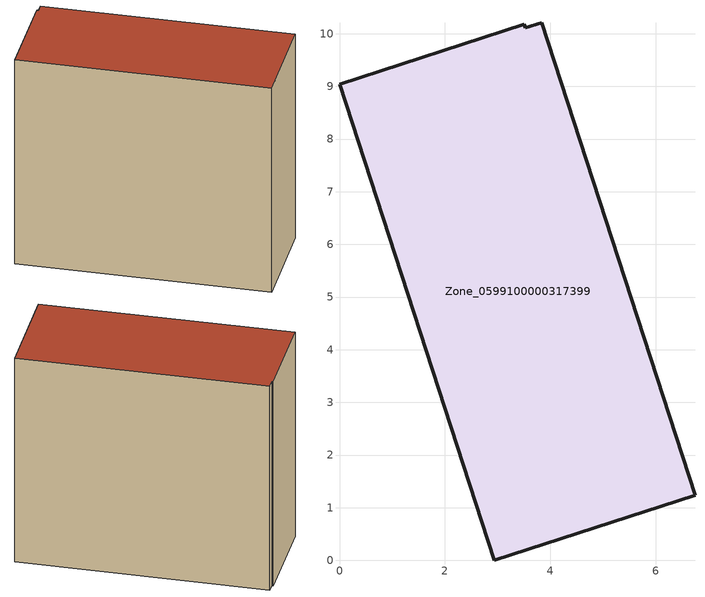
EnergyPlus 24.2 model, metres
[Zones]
Zone_0599100000317399
 floor ground (C_G): 3.53,10.11 3.84,10.21 6.75,1.24 2.94,0 0,9.04 3.5,10.18 z0
 wall outside (C_F): 2.94,0 6.75,1.24 3.84,10.21 3.53,10.11 3.5,10.18 0,9.04 2.94,0 z0:8.49
 roof outside (C_R): 3.84,10.21 3.53,10.11 3.5,10.18 0,9.04 2.94,0 6.75,1.24 z8.49
[BUILDING]
Pand.0599100000317399: North Axis=0; Terrain=City; Loads Convergence Tolerance Value=0.04; Temperature Convergence Tolerance Value=0.4; Solar Distribution=FullExterior; Maximum Number of Warmup Days=25; Minimum Number of Warmup Days=1
[Site:Location]
Rotterdam.The.Hague.AP_ZH_NLD Design_Conditions: Latitude=51.96; Longitude=4.45; Time Zone=1; Elevation=-4.5
[SITE:GROUNDTEMPERATURE:BUILDINGSURFACE]
18, 18, 18, 18, 18, 18, 18, 18, 18, 18, 18, 18
[MATERIAL] Thermal Absorptance=0.9; Solar Absorptance=0.7; Visible Absorptance=0.7
Name | Roughness | Thickness | Conductivity | Density | Specific Heat
G.TI.1992-2005 | MediumSmooth | 0.15 | 0.06 | 540 | 1210
F.TI.1992-2005 | Rough | 0.3 | 0.12 | 1920 | 840
R.TI.1992-2005 | MediumRough | 0.2 | 0.08 | 1500 | 1000
[CONSTRUCTION]
C_G: G.TI.1992-2005
C_F: F.TI.1992-2005
C_R: R.TI.1992-2005
[ZONE]
Zone_0599100000317399: Type=1; Multiplier=1; Ceiling Height=Autocalculate; Volume=Autocalculate; Floor Area=autocalculate; Part of Total Floor Area=Yes
[ZONEINFILTRATION:DESIGNFLOWRATE]
Infil_Zone_0599100000317399: Zone or ZoneList or Space or SpaceList=Zone_0599100000317399; Schedule=AlwaysOn; Design Flow Rate Calculation Method=Flow/Area; Flow Rate per Floor Area=0.0015; Constant Term Coefficient=1; Temperature Term Coefficient=0; Velocity Term Coefficient=0; Velocity Squared Term Coefficient=0
[HVACTEMPLATE:ZONE:IDEALLOADSAIRSYSTEM]
Zone_0599100000317399: Maximum Heating Supply Air Temperature=50; Minimum Cooling Supply Air Temperature=13; Maximum Heating Supply Air Humidity Ratio=0.0156; Minimum Cooling Supply Air Humidity Ratio=0.0077; Heating Limit=NoLimit; Cooling Limit=NoLimit; Dehumidification Control Type=ConstantSensibleHeatRatio; Cooling Sensible Heat Ratio=0.7; Dehumidification Setpoint=60; Humidification Control Type=None; Humidification Setpoint=30; Outdoor Air Method=None; Outdoor Air Flow Rate per Person=0.00944; Outdoor Air Flow Rate per Zone Floor Area=0; Outdoor Air Flow Rate per Zone=0; Demand Controlled Ventilation Type=None; Outdoor Air Economizer Type=NoEconomizer; Heat Recovery Type=None; Sensible Heat Recovery Effectiveness=0.7; Latent Heat Recovery Effectiveness=0.65
[ZONECONTROL:THERMOSTAT]
ThermostatControl_Zone_0599100000317399: Zone or ZoneList=Zone_0599100000317399; Control Type Schedule=DualSetpointControlType; Control 1=Thermostat_Zone_0599100000317399; Temperature Difference Between Cutout And Setpoint=0
[THERMOSTATSETPOINT:DUALSETPOINT]
Thermostat_Zone_0599100000317399: Heating Setpoint Temperature Schedule=HeatingSetpoint_Zone_0599100000317399; Cooling Setpoint Temperature Schedule=CoolingSetpoint_Zone_0599100000317399
[SCHEDULE:COMPACT]
HeatingSetpoint_Zone_0599100000317399: Through: 12/31, For: AllDays, Until: 24:00, 21
CoolingSetpoint_Zone_0599100000317399: Through: 12/31, For: AllDays, Until: 24:00, 24
DualSetpointControlType: Through: 12/31, For: AllDays, Until: 24:00, 4
AlwaysOn: Through: 12/31, For: AllDays, Until: 24:00, 1
